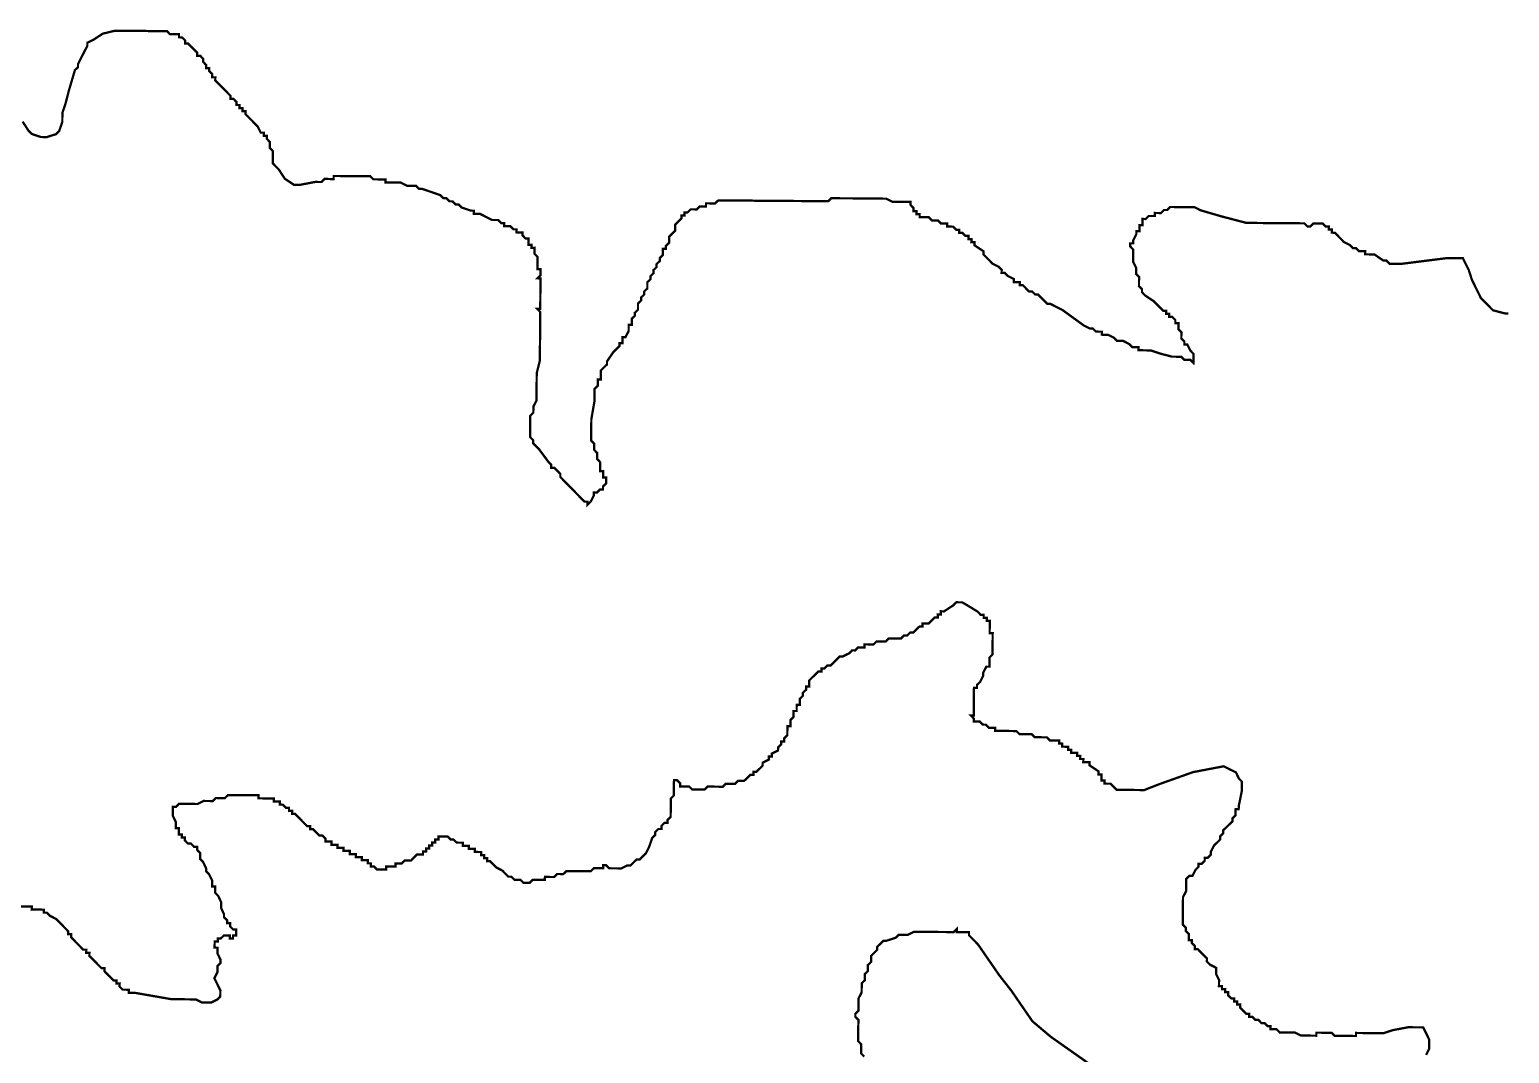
# Model space of a CAD drawing. Header units: metres. Extents: x 290190 to 339802, y 1811045 to 1991312.
# Drawn here: x 324631 to 326585, y 1829446 to 1830798 of the extents above; entities that cross this region are included whole.
import ezdxf

# ---------------------------------------------------------------- set-up
doc = ezdxf.new("R2010")
doc.units = ezdxf.units.M
doc.header["$MEASUREMENT"] = 0
doc.layers.add('HAZARDS LINE', color=1, linetype='Continuous')

msp = doc.modelspace()

# ---------------------------------------------------------------- linework, layer by layer
at = {"layer": 'HAZARDS LINE', "lineweight": 18}
for points in [[(324622.2, 1830676.1, 3.02, 3.02, 0), (324630.1, 1830663.9, 3.02, 3.02, 0), (324634.1, 1830659.9, 3.02, 3.02, 0), (324646.2, 1830655.8, 3.02, 3.02, 0), (324654.2, 1830655.7, 3.02, 3.02, 0), (324666.4, 1830659.6, 3.02, 3.02, 0), (324670.4, 1830663.6, 3.02, 3.02, 0), (324674.6, 1830675.7, 3.02, 3.02, 0), (324674.6, 1830679.7, 3.02, 3.02, 0), (324674.7, 1830687.8, 3.02, 3.02, 0), (324678.8, 1830699.8, 3.02, 3.02, 0), (324682.9, 1830715.9, 3.02, 3.02, 0), (324691.2, 1830744.1, 3.02, 3.02, 0), (324695.3, 1830748.1, 3.02, 3.02, 0), (324695.3, 1830752.1, 3.02, 3.02, 0), (324707.6, 1830776.2, 3.02, 3.02, 0), (324707.6, 1830780.3, 3.02, 3.02, 0), (324715.7, 1830784.2, 3.02, 3.02, 0), (324727.9, 1830792.2, 3.02, 3.02, 0), (324744, 1830796.1, 3.02, 3.02, 0), (324752.1, 1830796, 3.02, 3.02, 0), (324756.1, 1830796, 3.02, 3.02, 0), (324760.2, 1830796, 3.02, 3.02, 0), (324764.2, 1830795.9, 3.02, 3.02, 0), (324768.2, 1830795.9, 3.02, 3.02, 0), (324772.2, 1830795.9, 3.02, 3.02, 0), (324776.3, 1830795.8, 3.02, 3.02, 0), (324780.3, 1830795.8, 3.02, 3.02, 0), (324784.3, 1830795.8, 3.02, 3.02, 0), (324788.4, 1830795.7, 3.02, 3.02, 0), (324792.4, 1830795.7, 3.02, 3.02, 0), (324796.4, 1830795.7, 3.02, 3.02, 0), (324800.5, 1830795.6, 3.02, 3.02, 0), (324804.5, 1830795.6, 3.02, 3.02, 0), (324808.5, 1830795.6, 3.02, 3.02, 0), (324812.6, 1830795.6, 3.02, 3.02, 0), (324816.6, 1830791.5, 3.02, 3.02, 0), (324820.6, 1830791.5, 3.02, 3.02, 0), (324824.6, 1830791.4, 3.02, 3.02, 0), (324828.6, 1830791.4, 3.02, 3.02, 0), (324828.6, 1830787.4, 3.02, 3.02, 0), (324832.6, 1830787.3, 3.02, 3.02, 0), (324836.6, 1830783.3, 3.02, 3.02, 0), (324836.6, 1830779.2, 3.02, 3.02, 0), (324840.6, 1830779.2, 3.02, 3.02, 0), (324844.6, 1830775.1, 3.02, 3.02, 0), (324848.6, 1830771.1, 3.02, 3.02, 0), (324852.6, 1830767, 3.02, 3.02, 0), (324852.6, 1830763, 3.02, 3.02, 0), (324856.6, 1830763, 3.02, 3.02, 0), (324860.6, 1830758.9, 3.02, 3.02, 0), (324860.6, 1830754.9, 3.02, 3.02, 0), (324864.6, 1830750.8, 3.02, 3.02, 0), (324864.6, 1830746.8, 3.02, 3.02, 0), (324868.6, 1830746.7, 3.02, 3.02, 0), (324868.6, 1830742.7, 3.02, 3.02, 0), (324872.6, 1830738.6, 3.02, 3.02, 0), (324872.5, 1830734.6, 3.02, 3.02, 0), (324876.6, 1830734.6, 3.02, 3.02, 0), (324876.5, 1830730.5, 3.02, 3.02, 0), (324880.5, 1830726.5, 3.02, 3.02, 0), (324884.5, 1830722.4, 3.02, 3.02, 0), (324888.5, 1830718.4, 3.02, 3.02, 0), (324892.5, 1830714.3, 3.02, 3.02, 0), (324896.5, 1830710.2, 3.02, 3.02, 0), (324896.5, 1830706.2, 3.02, 3.02, 0), (324900.5, 1830706.2, 3.02, 3.02, 0), (324904.5, 1830702.1, 3.02, 3.02, 0), (324904.5, 1830698.1, 3.02, 3.02, 0), (324908.5, 1830698, 3.02, 3.02, 0), (324908.5, 1830694, 3.02, 3.02, 0), (324912.5, 1830694, 3.02, 3.02, 0), (324912.5, 1830689.9, 3.02, 3.02, 0), (324916.5, 1830689.9, 3.02, 3.02, 0), (324916.5, 1830685.9, 3.02, 3.02, 0), (324920.5, 1830681.8, 3.02, 3.02, 0), (324924.5, 1830677.8, 3.02, 3.02, 0), (324928.5, 1830673.7, 3.02, 3.02, 0), (324932.5, 1830669.6, 3.02, 3.02, 0), (324936.5, 1830661.5, 3.02, 3.02, 0), (324940.5, 1830661.5, 3.02, 3.02, 0), (324940.5, 1830657.5, 3.02, 3.02, 0), (324944.5, 1830657.4, 3.02, 3.02, 0), (324944.5, 1830653.4, 3.02, 3.02, 0), (324948.5, 1830649.3, 3.02, 3.02, 0), (324948.4, 1830645.3, 3.02, 3.02, 0), (324948.4, 1830641.3, 3.02, 3.02, 0), (324952.4, 1830637.2, 3.02, 3.02, 0), (324952.4, 1830633.2, 3.02, 3.02, 0), (324952.3, 1830629.2, 3.02, 3.02, 0), (324952.3, 1830625.1, 3.02, 3.02, 0), (324952.3, 1830621.1, 3.02, 3.02, 0), (324956.3, 1830617, 3.02, 3.02, 0), (324960.3, 1830613, 3.02, 3.02, 0), (324968.2, 1830600.8, 3.02, 3.02, 0), (324980.3, 1830592.7, 3.02, 3.02, 0), (324988.3, 1830592.6, 3.02, 3.02, 0), (325008.5, 1830596.5, 3.02, 3.02, 0), (325012.5, 1830596.4, 3.02, 3.02, 0), (325016.6, 1830596.4, 3.02, 3.02, 0), (325020.6, 1830600.4, 3.02, 3.02, 0), (325024.7, 1830600.4, 3.02, 3.02, 0), (325028.7, 1830600.3, 3.02, 3.02, 0), (325032.7, 1830600.3, 3.02, 3.02, 0), (325032.8, 1830604.3, 3.02, 3.02, 0), (325036.8, 1830604.3, 3.02, 3.02, 0), (325040.8, 1830604.3, 3.02, 3.02, 0), (325044.8, 1830604.2, 3.02, 3.02, 0), (325048.9, 1830604.2, 3.02, 3.02, 0), (325061, 1830604.1, 3.02, 3.02, 0), (325065, 1830604.1, 3.02, 3.02, 0), (325069, 1830604, 3.02, 3.02, 0), (325073.1, 1830604, 3.02, 3.02, 0), (325077.1, 1830604, 3.02, 3.02, 0), (325081.1, 1830604, 3.02, 3.02, 0), (325085.1, 1830599.9, 3.02, 3.02, 0), (325089.2, 1830599.9, 3.02, 3.02, 0), (325097.2, 1830599.8, 3.02, 3.02, 0), (325101.2, 1830599.8, 3.02, 3.02, 0), (325101.2, 1830595.7, 3.02, 3.02, 0), (325105.2, 1830595.7, 3.02, 3.02, 0), (325109.3, 1830595.7, 3.02, 3.02, 0), (325113.3, 1830595.6, 3.02, 3.02, 0), (325117.3, 1830595.6, 3.02, 3.02, 0), (325121.4, 1830595.6, 3.02, 3.02, 0), (325129.4, 1830591.5, 3.02, 3.02, 0), (325133.4, 1830591.4, 3.02, 3.02, 0), (325137.5, 1830591.4, 3.02, 3.02, 0), (325141.5, 1830591.4, 3.02, 3.02, 0), (325145.5, 1830587.3, 3.02, 3.02, 0), (325149.5, 1830587.3, 3.02, 3.02, 0), (325161.6, 1830583.2, 3.02, 3.02, 0), (325173.6, 1830579, 3.02, 3.02, 0), (325177.6, 1830575, 3.02, 3.02, 0), (325181.7, 1830574.9, 3.02, 3.02, 0), (325185.7, 1830570.9, 3.02, 3.02, 0), (325189.7, 1830570.8, 3.02, 3.02, 0), (325193.7, 1830566.8, 3.02, 3.02, 0), (325197.7, 1830566.7, 3.02, 3.02, 0), (325201.7, 1830562.7, 3.02, 3.02, 0), (325213.8, 1830558.6, 3.02, 3.02, 0), (325217.8, 1830558.5, 3.02, 3.02, 0), (325217.8, 1830554.5, 3.02, 3.02, 0), (325221.8, 1830554.5, 3.02, 3.02, 0), (325225.9, 1830554.4, 3.02, 3.02, 0), (325241.9, 1830546.2, 3.02, 3.02, 0), (325245.9, 1830546.2, 3.02, 3.02, 0), (325250, 1830546.2, 3.02, 3.02, 0), (325254, 1830542.1, 3.02, 3.02, 0), (325258, 1830542.1, 3.02, 3.02, 0), (325258, 1830538.1, 3.02, 3.02, 0), (325262, 1830538, 3.02, 3.02, 0), (325266, 1830538, 3.02, 3.02, 0), (325270, 1830533.9, 3.02, 3.02, 0), (325274.1, 1830533.9, 3.02, 3.02, 0), (325274, 1830529.9, 3.02, 3.02, 0), (325278.1, 1830529.8, 3.02, 3.02, 0), (325282.1, 1830529.8, 3.02, 3.02, 0), (325282.1, 1830525.8, 3.02, 3.02, 0), (325286.1, 1830521.7, 3.02, 3.02, 0), (325290.1, 1830521.7, 3.02, 3.02, 0), (325290.1, 1830517.6, 3.02, 3.02, 0), (325290, 1830513.6, 3.02, 3.02, 0), (325294.1, 1830513.6, 3.02, 3.02, 0), (325294, 1830509.5, 3.02, 3.02, 0), (325298.1, 1830509.5, 3.02, 3.02, 0), (325298, 1830505.5, 3.02, 3.02, 0), (325298, 1830501.5, 3.02, 3.02, 0), (325302, 1830497.4, 3.02, 3.02, 0), (325302, 1830493.4, 3.02, 3.02, 0), (325301.9, 1830489.3, 3.02, 3.02, 0), (325301.9, 1830485.3, 3.02, 3.02, 0), (325301.9, 1830481.3, 3.02, 3.02, 0), (325305.9, 1830481.2, 3.02, 3.02, 0), (325305.9, 1830477.2, 3.02, 3.02, 0), (325305.8, 1830473.2, 3.02, 3.02, 0), (325301.8, 1830469.2, 3.02, 3.02, 0), (325305.8, 1830469.1, 3.02, 3.02, 0), (325305.8, 1830465.1, 3.02, 3.02, 0), (325305.7, 1830461.1, 3.02, 3.02, 0), (325305.7, 1830457, 3.02, 3.02, 0), (325305.7, 1830453, 3.02, 3.02, 0), (325305.6, 1830449, 3.02, 3.02, 0), (325305.6, 1830445, 3.02, 3.02, 0), (325305.6, 1830440.9, 3.02, 3.02, 0), (325305.5, 1830436.9, 3.02, 3.02, 0), (325305.5, 1830432.9, 3.02, 3.02, 0), (325305.5, 1830428.8, 3.02, 3.02, 0), (325301.5, 1830428.9, 3.02, 3.02, 0), (325305.5, 1830424.8, 3.02, 3.02, 0), (325305.4, 1830420.8, 3.02, 3.02, 0), (325305.4, 1830416.7, 3.02, 3.02, 0), (325305.4, 1830412.7, 3.02, 3.02, 0), (325305.3, 1830404.6, 3.02, 3.02, 0), (325305.2, 1830392.5, 3.02, 3.02, 0), (325305.1, 1830380.4, 3.02, 3.02, 0), (325305, 1830368.4, 3.02, 3.02, 0), (325305, 1830364.3, 3.02, 3.02, 0), (325304.9, 1830360.3, 3.02, 3.02, 0), (325300.8, 1830344.2, 3.02, 3.02, 0), (325300.7, 1830332.1, 3.02, 3.02, 0), (325300.6, 1830320, 3.02, 3.02, 0), (325300.5, 1830307.9, 3.02, 3.02, 0), (325296.4, 1830299.9, 3.02, 3.02, 0), (325296.4, 1830295.9, 3.02, 3.02, 0), (325296.3, 1830291.8, 3.02, 3.02, 0), (325292.3, 1830287.8, 3.02, 3.02, 0), (325292.2, 1830283.8, 3.02, 3.02, 0), (325292.2, 1830279.8, 3.02, 3.02, 0), (325292.2, 1830275.7, 3.02, 3.02, 0), (325292.2, 1830271.7, 3.02, 3.02, 0), (325292.1, 1830263.6, 3.02, 3.02, 0), (325292.1, 1830259.6, 3.02, 3.02, 0), (325296.1, 1830255.5, 3.02, 3.02, 0), (325296, 1830251.5, 3.02, 3.02, 0), (325300, 1830247.4, 3.02, 3.02, 0), (325304, 1830243.4, 3.02, 3.02, 0), (325316, 1830227.2, 3.02, 3.02, 0), (325320, 1830223.1, 3.02, 3.02, 0), (325320, 1830219.1, 3.02, 3.02, 0), (325324, 1830219, 3.02, 3.02, 0), (325328, 1830215, 3.02, 3.02, 0), (325332, 1830210.9, 3.02, 3.02, 0), (325332, 1830206.9, 3.02, 3.02, 0), (325336, 1830202.8, 3.02, 3.02, 0), (325340, 1830198.8, 3.02, 3.02, 0), (325344, 1830194.7, 3.02, 3.02, 0), (325359.9, 1830178.4, 3.02, 3.02, 0), (325363.9, 1830174.4, 3.02, 3.02, 0), (325368, 1830174.3, 3.02, 3.02, 0), (325367.9, 1830170.3, 3.02, 3.02, 0), (325372, 1830174.3, 3.02, 3.02, 0), (325376.1, 1830182.3, 3.02, 3.02, 0), (325376.1, 1830186.4, 3.02, 3.02, 0), (325380.2, 1830186.3, 3.02, 3.02, 0), (325384.2, 1830190.3, 3.02, 3.02, 0), (325388.3, 1830190.3, 3.02, 3.02, 0), (325388.3, 1830194.3, 3.02, 3.02, 0), (325392.4, 1830198.3, 3.02, 3.02, 0), (325392.4, 1830202.4, 3.02, 3.02, 0), (325392.4, 1830206.4, 3.02, 3.02, 0), (325388.4, 1830206.4, 3.02, 3.02, 0), (325388.4, 1830210.5, 3.02, 3.02, 0), (325388.4, 1830214.5, 3.02, 3.02, 0), (325384.4, 1830214.5, 3.02, 3.02, 0), (325384.4, 1830218.6, 3.02, 3.02, 0), (325384.5, 1830222.6, 3.02, 3.02, 0), (325384.5, 1830226.6, 3.02, 3.02, 0), (325380.5, 1830230.7, 3.02, 3.02, 0), (325380.5, 1830234.7, 3.02, 3.02, 0), (325380.6, 1830238.7, 3.02, 3.02, 0), (325376.6, 1830242.8, 3.02, 3.02, 0), (325376.6, 1830250.9, 3.02, 3.02, 0), (325372.6, 1830254.9, 3.02, 3.02, 0), (325372.8, 1830271.1, 3.02, 3.02, 0), (325372.9, 1830283.2, 3.02, 3.02, 0), (325377.1, 1830307.3, 3.02, 3.02, 0), (325377.1, 1830311.3, 3.02, 3.02, 0), (325377.1, 1830315.4, 3.02, 3.02, 0), (325377.2, 1830323.4, 3.02, 3.02, 0), (325381.3, 1830327.4, 3.02, 3.02, 0), (325381.3, 1830331.5, 3.02, 3.02, 0), (325381.3, 1830335.5, 3.02, 3.02, 0), (325385.4, 1830335.5, 3.02, 3.02, 0), (325385.4, 1830339.5, 3.02, 3.02, 0), (325385.4, 1830343.5, 3.02, 3.02, 0), (325385.5, 1830347.6, 3.02, 3.02, 0), (325389.5, 1830351.6, 3.02, 3.02, 0), (325393.6, 1830355.6, 3.02, 3.02, 0), (325393.6, 1830359.6, 3.02, 3.02, 0), (325401.8, 1830371.6, 3.02, 3.02, 0), (325405.8, 1830375.6, 3.02, 3.02, 0), (325409.9, 1830379.6, 3.02, 3.02, 0), (325409.9, 1830383.7, 3.02, 3.02, 0), (325414, 1830383.6, 3.02, 3.02, 0), (325414, 1830387.7, 3.02, 3.02, 0), (325414, 1830391.7, 3.02, 3.02, 0), (325418.1, 1830391.7, 3.02, 3.02, 0), (325422.2, 1830399.7, 3.02, 3.02, 0), (325422.2, 1830403.7, 3.02, 3.02, 0), (325422.2, 1830407.7, 3.02, 3.02, 0), (325426.2, 1830407.7, 3.02, 3.02, 0), (325426.3, 1830411.7, 3.02, 3.02, 0), (325426.3, 1830415.8, 3.02, 3.02, 0), (325430.4, 1830419.8, 3.02, 3.02, 0), (325430.4, 1830423.8, 3.02, 3.02, 0), (325434.5, 1830427.8, 3.02, 3.02, 0), (325434.5, 1830431.8, 3.02, 3.02, 0), (325434.5, 1830435.9, 3.02, 3.02, 0), (325438.6, 1830439.9, 3.02, 3.02, 0), (325438.6, 1830443.9, 3.02, 3.02, 0), (325442.7, 1830447.9, 3.02, 3.02, 0), (325442.7, 1830451.9, 3.02, 3.02, 0), (325446.8, 1830455.9, 3.02, 3.02, 0), (325446.8, 1830460, 3.02, 3.02, 0), (325446.8, 1830464, 3.02, 3.02, 0), (325450.9, 1830468, 3.02, 3.02, 0), (325450.9, 1830472, 3.02, 3.02, 0), (325455, 1830476, 3.02, 3.02, 0), (325455, 1830480.1, 3.02, 3.02, 0), (325459.1, 1830484.1, 3.02, 3.02, 0), (325459.1, 1830488.1, 3.02, 3.02, 0), (325463.2, 1830492.1, 3.02, 3.02, 0), (325463.2, 1830496.1, 3.02, 3.02, 0), (325467.3, 1830500.1, 3.02, 3.02, 0), (325467.3, 1830504.2, 3.02, 3.02, 0), (325467.3, 1830508.2, 3.02, 3.02, 0), (325471.4, 1830508.2, 3.02, 3.02, 0), (325471.4, 1830512.2, 3.02, 3.02, 0), (325475.5, 1830516.2, 3.02, 3.02, 0), (325475.5, 1830520.2, 3.02, 3.02, 0), (325475.5, 1830524.2, 3.02, 3.02, 0), (325479.6, 1830528.2, 3.02, 3.02, 0), (325483.7, 1830532.2, 3.02, 3.02, 0), (325483.7, 1830536.3, 3.02, 3.02, 0), (325483.7, 1830540.3, 3.02, 3.02, 0), (325487.8, 1830544.3, 3.02, 3.02, 0), (325491.8, 1830548.3, 3.02, 3.02, 0), (325491.9, 1830552.3, 3.02, 3.02, 0), (325495.9, 1830552.3, 3.02, 3.02, 0), (325495.9, 1830556.3, 3.02, 3.02, 0), (325500, 1830556.3, 3.02, 3.02, 0), (325504, 1830560.3, 3.02, 3.02, 0), (325508.1, 1830560.3, 3.02, 3.02, 0), (325512.1, 1830560.2, 3.02, 3.02, 0), (325516.2, 1830564.2, 3.02, 3.02, 0), (325520.2, 1830564.2, 3.02, 3.02, 0), (325524.2, 1830564.2, 3.02, 3.02, 0), (325524.3, 1830568.2, 3.02, 3.02, 0), (325528.3, 1830568.2, 3.02, 3.02, 0), (325532.3, 1830568.1, 3.02, 3.02, 0), (325536.3, 1830568.1, 3.02, 3.02, 0), (325540.4, 1830572.1, 3.02, 3.02, 0), (325544.4, 1830572.1, 3.02, 3.02, 0), (325548.5, 1830572.1, 3.02, 3.02, 0), (325556.5, 1830572, 3.02, 3.02, 0), (325560.6, 1830572, 3.02, 3.02, 0), (325564.6, 1830571.9, 3.02, 3.02, 0), (325568.6, 1830571.9, 3.02, 3.02, 0), (325576.7, 1830571.8, 3.02, 3.02, 0), (325580.7, 1830571.8, 3.02, 3.02, 0), (325584.7, 1830571.8, 3.02, 3.02, 0), (325588.8, 1830571.7, 3.02, 3.02, 0), (325592.8, 1830571.7, 3.02, 3.02, 0), (325600.9, 1830571.6, 3.02, 3.02, 0), (325604.9, 1830571.6, 3.02, 3.02, 0), (325608.9, 1830571.6, 3.02, 3.02, 0), (325613, 1830571.5, 3.02, 3.02, 0), (325621, 1830571.5, 3.02, 3.02, 0), (325625.1, 1830571.5, 3.02, 3.02, 0), (325629.1, 1830571.4, 3.02, 3.02, 0), (325633.1, 1830571.4, 3.02, 3.02, 0), (325637.1, 1830571.4, 3.02, 3.02, 0), (325641.2, 1830571.3, 3.02, 3.02, 0), (325645.2, 1830571.3, 3.02, 3.02, 0), (325649.2, 1830571.3, 3.02, 3.02, 0), (325653.3, 1830571.2, 3.02, 3.02, 0), (325657.3, 1830571.2, 3.02, 3.02, 0), (325665.4, 1830571.1, 3.02, 3.02, 0), (325669.4, 1830571.1, 3.02, 3.02, 0), (325673.4, 1830571.1, 3.02, 3.02, 0), (325677.5, 1830571, 3.02, 3.02, 0), (325685.5, 1830571, 3.02, 3.02, 0), (325689.6, 1830575, 3.02, 3.02, 0), (325693.6, 1830574.9, 3.02, 3.02, 0), (325697.6, 1830574.9, 3.02, 3.02, 0), (325705.7, 1830574.8, 3.02, 3.02, 0), (325709.7, 1830574.8, 3.02, 3.02, 0), (325713.8, 1830574.8, 3.02, 3.02, 0), (325717.8, 1830574.8, 3.02, 3.02, 0), (325721.8, 1830574.7, 3.02, 3.02, 0), (325725.9, 1830574.7, 3.02, 3.02, 0), (325729.9, 1830574.7, 3.02, 3.02, 0), (325733.9, 1830574.6, 3.02, 3.02, 0), (325737.9, 1830574.6, 3.02, 3.02, 0), (325742, 1830574.6, 3.02, 3.02, 0), (325746, 1830574.5, 3.02, 3.02, 0), (325750, 1830574.5, 3.02, 3.02, 0), (325754.1, 1830574.5, 3.02, 3.02, 0), (325758.1, 1830574.4, 3.02, 3.02, 0), (325762.1, 1830574.4, 3.02, 3.02, 0), (325770.2, 1830570.3, 3.02, 3.02, 0), (325774.2, 1830570.3, 3.02, 3.02, 0), (325778.2, 1830570.2, 3.02, 3.02, 0), (325782.3, 1830570.2, 3.02, 3.02, 0), (325786.3, 1830570.2, 3.02, 3.02, 0), (325790.3, 1830570.1, 3.02, 3.02, 0), (325794.3, 1830570.1, 3.02, 3.02, 0), (325794.3, 1830566.1, 3.02, 3.02, 0), (325798.3, 1830562, 3.02, 3.02, 0), (325798.3, 1830558, 3.02, 3.02, 0), (325802.3, 1830558, 3.02, 3.02, 0), (325802.3, 1830553.9, 3.02, 3.02, 0), (325806.3, 1830553.9, 3.02, 3.02, 0), (325806.3, 1830549.9, 3.02, 3.02, 0), (325810.3, 1830549.8, 3.02, 3.02, 0), (325814.3, 1830549.8, 3.02, 3.02, 0), (325818.4, 1830549.8, 3.02, 3.02, 0), (325822.4, 1830545.7, 3.02, 3.02, 0), (325826.4, 1830545.7, 3.02, 3.02, 0), (325830.4, 1830545.6, 3.02, 3.02, 0), (325834.4, 1830541.6, 3.02, 3.02, 0), (325838.5, 1830541.5, 3.02, 3.02, 0), (325842.5, 1830541.5, 3.02, 3.02, 0), (325842.5, 1830537.5, 3.02, 3.02, 0), (325846.5, 1830537.5, 3.02, 3.02, 0), (325850.5, 1830537.4, 3.02, 3.02, 0), (325854.5, 1830533.4, 3.02, 3.02, 0), (325858.6, 1830533.3, 3.02, 3.02, 0), (325858.5, 1830529.3, 3.02, 3.02, 0), (325862.6, 1830529.3, 3.02, 3.02, 0), (325866.6, 1830525.2, 3.02, 3.02, 0), (325870.6, 1830525.2, 3.02, 3.02, 0), (325870.6, 1830521.1, 3.02, 3.02, 0), (325874.6, 1830521.1, 3.02, 3.02, 0), (325874.5, 1830517.1, 3.02, 3.02, 0), (325878.6, 1830517, 3.02, 3.02, 0), (325878.5, 1830513, 3.02, 3.02, 0), (325890.6, 1830504.9, 3.02, 3.02, 0), (325890.5, 1830500.8, 3.02, 3.02, 0), (325894.5, 1830496.8, 3.02, 3.02, 0), (325898.5, 1830492.7, 3.02, 3.02, 0), (325902.5, 1830488.6, 3.02, 3.02, 0), (325910.6, 1830484.5, 3.02, 3.02, 0), (325914.6, 1830480.5, 3.02, 3.02, 0), (325914.5, 1830476.4, 3.02, 3.02, 0), (325918.6, 1830476.4, 3.02, 3.02, 0), (325922.6, 1830472.3, 3.02, 3.02, 0), (325930.6, 1830468.3, 3.02, 3.02, 0), (325930.6, 1830464.2, 3.02, 3.02, 0), (325934.6, 1830464.2, 3.02, 3.02, 0), (325938.6, 1830464.2, 3.02, 3.02, 0), (325938.6, 1830460.1, 3.02, 3.02, 0), (325942.6, 1830460.1, 3.02, 3.02, 0), (325946.6, 1830456, 3.02, 3.02, 0), (325950.6, 1830452, 3.02, 3.02, 0), (325954.7, 1830451.9, 3.02, 3.02, 0), (325958.7, 1830447.9, 3.02, 3.02, 0), (325962.7, 1830447.8, 3.02, 3.02, 0), (325966.7, 1830443.8, 3.02, 3.02, 0), (325970.7, 1830439.7, 3.02, 3.02, 0), (325974.7, 1830435.7, 3.02, 3.02, 0), (325978.7, 1830435.6, 3.02, 3.02, 0), (325986.7, 1830431.5, 3.02, 3.02, 0), (325994.8, 1830427.4, 3.02, 3.02, 0), (326022.8, 1830407.1, 3.02, 3.02, 0), (326030.9, 1830403, 3.02, 3.02, 0), (326034.9, 1830402.9, 3.02, 3.02, 0), (326038.9, 1830398.9, 3.02, 3.02, 0), (326042.9, 1830398.8, 3.02, 3.02, 0), (326047, 1830398.8, 3.02, 3.02, 0), (326046.9, 1830394.8, 3.02, 3.02, 0), (326055, 1830394.7, 3.02, 3.02, 0), (326063, 1830390.6, 3.02, 3.02, 0), (326067, 1830386.5, 3.02, 3.02, 0), (326071, 1830386.5, 3.02, 3.02, 0), (326075.1, 1830386.5, 3.02, 3.02, 0), (326083.1, 1830382.4, 3.02, 3.02, 0), (326087.1, 1830378.3, 3.02, 3.02, 0), (326091.1, 1830378.3, 3.02, 3.02, 0), (326095.2, 1830378.3, 3.02, 3.02, 0), (326095.1, 1830374.2, 3.02, 3.02, 0), (326099.2, 1830374.2, 3.02, 3.02, 0), (326107.2, 1830374.1, 3.02, 3.02, 0), (326111.3, 1830374.1, 3.02, 3.02, 0), (326123.3, 1830370, 3.02, 3.02, 0), (326139.4, 1830365.8, 3.02, 3.02, 0), (326151.5, 1830365.7, 3.02, 3.02, 0), (326155.5, 1830361.7, 3.02, 3.02, 0), (326159.5, 1830361.6, 3.02, 3.02, 0), (326163.6, 1830361.6, 3.02, 3.02, 0), (326167.6, 1830357.5, 3.02, 3.02, 0), (326167.7, 1830369.6, 3.02, 3.02, 0), (326163.7, 1830373.7, 3.02, 3.02, 0), (326159.7, 1830381.8, 3.02, 3.02, 0), (326155.7, 1830381.8, 3.02, 3.02, 0), (326155.7, 1830385.9, 3.02, 3.02, 0), (326151.7, 1830389.9, 3.02, 3.02, 0), (326151.8, 1830398, 3.02, 3.02, 0), (326147.8, 1830402, 3.02, 3.02, 0), (326147.8, 1830410.1, 3.02, 3.02, 0), (326143.8, 1830410.1, 3.02, 3.02, 0), (326143.8, 1830414.2, 3.02, 3.02, 0), (326139.8, 1830418.2, 3.02, 3.02, 0), (326135.8, 1830418.3, 3.02, 3.02, 0), (326135.8, 1830422.3, 3.02, 3.02, 0), (326131.8, 1830422.3, 3.02, 3.02, 0), (326131.8, 1830426.4, 3.02, 3.02, 0), (326127.8, 1830426.4, 3.02, 3.02, 0), (326119.8, 1830434.5, 3.02, 3.02, 0), (326115.8, 1830438.6, 3.02, 3.02, 0), (326103.8, 1830446.7, 3.02, 3.02, 0), (326099.8, 1830450.8, 3.02, 3.02, 0), (326099.8, 1830454.8, 3.02, 3.02, 0), (326095.8, 1830458.9, 3.02, 3.02, 0), (326095.9, 1830471, 3.02, 3.02, 0), (326091.9, 1830475, 3.02, 3.02, 0), (326092, 1830483.1, 3.02, 3.02, 0), (326088, 1830491.2, 3.02, 3.02, 0), (326088.1, 1830507.3, 3.02, 3.02, 0), (326084.1, 1830511.4, 3.02, 3.02, 0), (326084.1, 1830515.4, 3.02, 3.02, 0), (326088.2, 1830515.4, 3.02, 3.02, 0), (326088.2, 1830519.4, 3.02, 3.02, 0), (326092.3, 1830527.5, 3.02, 3.02, 0), (326092.3, 1830531.5, 3.02, 3.02, 0), (326096.4, 1830531.5, 3.02, 3.02, 0), (326096.4, 1830539.5, 3.02, 3.02, 0), (326100.5, 1830539.5, 3.02, 3.02, 0), (326100.5, 1830547.6, 3.02, 3.02, 0), (326104.6, 1830547.5, 3.02, 3.02, 0), (326108.6, 1830551.5, 3.02, 3.02, 0), (326116.7, 1830551.5, 3.02, 3.02, 0), (326116.7, 1830555.5, 3.02, 3.02, 0), (326124.8, 1830555.4, 3.02, 3.02, 0), (326128.8, 1830559.4, 3.02, 3.02, 0), (326132.9, 1830559.4, 3.02, 3.02, 0), (326136.9, 1830563.4, 3.02, 3.02, 0), (326169.2, 1830563.1, 3.02, 3.02, 0), (326177.2, 1830559, 3.02, 3.02, 0), (326205.4, 1830550.8, 3.02, 3.02, 0), (326237.5, 1830542.4, 3.02, 3.02, 0), (326314.1, 1830541.8, 3.02, 3.02, 0), (326318.1, 1830537.8, 3.02, 3.02, 0), (326322.2, 1830537.7, 3.02, 3.02, 0), (326326.2, 1830541.7, 3.02, 3.02, 0), (326338.3, 1830541.6, 3.02, 3.02, 0), (326342.3, 1830537.6, 3.02, 3.02, 0), (326346.3, 1830537.6, 3.02, 3.02, 0), (326346.3, 1830533.5, 3.02, 3.02, 0), (326350.3, 1830533.5, 3.02, 3.02, 0), (326350.3, 1830529.5, 3.02, 3.02, 0), (326354.3, 1830529.4, 3.02, 3.02, 0), (326358.3, 1830525.4, 3.02, 3.02, 0), (326362.3, 1830521.3, 3.02, 3.02, 0), (326366.3, 1830517.2, 3.02, 3.02, 0), (326374.4, 1830513.1, 3.02, 3.02, 0), (326378.4, 1830509.1, 3.02, 3.02, 0), (326382.4, 1830509, 3.02, 3.02, 0), (326386.4, 1830505, 3.02, 3.02, 0), (326394.5, 1830504.9, 3.02, 3.02, 0), (326394.4, 1830500.9, 3.02, 3.02, 0), (326406.5, 1830500.8, 3.02, 3.02, 0), (326418.5, 1830492.6, 3.02, 3.02, 0), (326422.6, 1830492.6, 3.02, 3.02, 0), (326426.6, 1830488.5, 3.02, 3.02, 0), (326442.7, 1830488.4, 3.02, 3.02, 0), (326503.2, 1830496, 3.02, 3.02, 0), (326523.4, 1830495.8, 3.02, 3.02, 0), (326527.3, 1830487.7, 3.02, 3.02, 0), (326531.3, 1830479.7, 3.02, 3.02, 0), (326535.2, 1830467.5, 3.02, 3.02, 0), (326547.1, 1830443.2, 3.02, 3.02, 0), (326555.1, 1830435.1, 3.02, 3.02, 0), (326563.1, 1830427, 3.02, 3.02, 0), (326579.2, 1830422.8, 3.02, 3.02, 0), (326583.3, 1830422.8, 0, 0, 0)], [(326474.8, 1829444, 3.02, 3.02, 0), (326478.9, 1829452, 3.02, 3.02, 0), (326479, 1829464.1, 3.02, 3.02, 0), (326475, 1829472.2, 3.02, 3.02, 0), (326471, 1829480.3, 3.02, 3.02, 0), (326450.9, 1829480.4, 3.02, 3.02, 0), (326430.7, 1829476.6, 3.02, 3.02, 0), (326418.6, 1829472.6, 3.02, 3.02, 0), (326382.3, 1829472.9, 3.02, 3.02, 0), (326382.3, 1829468.9, 3.02, 3.02, 0), (326354.1, 1829469.1, 3.02, 3.02, 0), (326350.1, 1829473.2, 3.02, 3.02, 0), (326329.9, 1829473.3, 3.02, 3.02, 0), (326329.9, 1829469.3, 3.02, 3.02, 0), (326309.7, 1829469.5, 3.02, 3.02, 0), (326301.7, 1829473.5, 3.02, 3.02, 0), (326281.5, 1829473.7, 3.02, 3.02, 0), (326277.5, 1829477.8, 3.02, 3.02, 0), (326269.5, 1829477.8, 3.02, 3.02, 0), (326269.5, 1829481.9, 3.02, 3.02, 0), (326265.5, 1829481.9, 3.02, 3.02, 0), (326261.5, 1829486, 3.02, 3.02, 0), (326257.4, 1829486, 3.02, 3.02, 0), (326253.4, 1829490.1, 3.02, 3.02, 0), (326249.4, 1829490.1, 3.02, 3.02, 0), (326245.4, 1829494.2, 3.02, 3.02, 0), (326241.4, 1829494.2, 3.02, 3.02, 0), (326241.4, 1829498.2, 3.02, 3.02, 0), (326237.4, 1829498.2, 3.02, 3.02, 0), (326233.4, 1829502.3, 3.02, 3.02, 0), (326229.4, 1829506.4, 3.02, 3.02, 0), (326229.4, 1829510.4, 3.02, 3.02, 0), (326225.4, 1829510.4, 3.02, 3.02, 0), (326225.4, 1829514.5, 3.02, 3.02, 0), (326221.4, 1829514.5, 3.02, 3.02, 0), (326221.4, 1829518.5, 3.02, 3.02, 0), (326217.4, 1829518.6, 3.02, 3.02, 0), (326213.4, 1829522.6, 3.02, 3.02, 0), (326213.4, 1829526.7, 3.02, 3.02, 0), (326209.4, 1829526.7, 3.02, 3.02, 0), (326209.4, 1829530.7, 3.02, 3.02, 0), (326205.4, 1829530.8, 3.02, 3.02, 0), (326205.4, 1829534.8, 3.02, 3.02, 0), (326201.4, 1829534.8, 3.02, 3.02, 0), (326201.5, 1829542.9, 3.02, 3.02, 0), (326197.5, 1829551, 3.02, 3.02, 0), (326197.6, 1829559, 3.02, 3.02, 0), (326189.5, 1829563.1, 3.02, 3.02, 0), (326185.5, 1829567.2, 3.02, 3.02, 0), (326185.6, 1829571.2, 3.02, 3.02, 0), (326181.6, 1829575.3, 3.02, 3.02, 0), (326177.6, 1829579.3, 3.02, 3.02, 0), (326173.6, 1829583.4, 3.02, 3.02, 0), (326169.5, 1829583.4, 3.02, 3.02, 0), (326169.6, 1829587.5, 3.02, 3.02, 0), (326165.6, 1829591.5, 3.02, 3.02, 0), (326165.6, 1829595.6, 3.02, 3.02, 0), (326161.6, 1829595.6, 3.02, 3.02, 0), (326161.6, 1829603.7, 3.02, 3.02, 0), (326157.6, 1829607.7, 3.02, 3.02, 0), (326157.7, 1829611.8, 3.02, 3.02, 0), (326153.7, 1829615.8, 3.02, 3.02, 0), (326153.9, 1829652.1, 3.02, 3.02, 0), (326158, 1829660.1, 3.02, 3.02, 0), (326158.2, 1829676.3, 3.02, 3.02, 0), (326162.2, 1829680.3, 3.02, 3.02, 0), (326166.3, 1829680.2, 3.02, 3.02, 0), (326170.4, 1829688.3, 3.02, 3.02, 0), (326174.4, 1829692.3, 3.02, 3.02, 0), (326174.4, 1829696.3, 3.02, 3.02, 0), (326178.5, 1829696.3, 3.02, 3.02, 0), (326182.5, 1829700.3, 3.02, 3.02, 0), (326182.6, 1829704.3, 3.02, 3.02, 0), (326186.6, 1829704.3, 3.02, 3.02, 0), (326190.7, 1829708.3, 3.02, 3.02, 0), (326190.7, 1829712.3, 3.02, 3.02, 0), (326194.8, 1829720.3, 3.02, 3.02, 0), (326198.9, 1829724.3, 3.02, 3.02, 0), (326202.9, 1829728.3, 3.02, 3.02, 0), (326202.9, 1829732.4, 3.02, 3.02, 0), (326207, 1829736.4, 3.02, 3.02, 0), (326207, 1829740.4, 3.02, 3.02, 0), (326215.2, 1829748.4, 3.02, 3.02, 0), (326219.2, 1829752.4, 3.02, 3.02, 0), (326219.3, 1829756.4, 3.02, 3.02, 0), (326223.3, 1829760.4, 3.02, 3.02, 0), (326223.4, 1829768.5, 3.02, 3.02, 0), (326227.4, 1829768.4, 3.02, 3.02, 0), (326227.5, 1829772.5, 3.02, 3.02, 0), (326231.6, 1829792.6, 3.02, 3.02, 0), (326231.7, 1829804.7, 3.02, 3.02, 0), (326227.7, 1829808.8, 3.02, 3.02, 0), (326223.8, 1829816.9, 3.02, 3.02, 0), (326215.7, 1829820.9, 3.02, 3.02, 0), (326207.7, 1829825, 3.02, 3.02, 0), (326167.3, 1829817.3, 3.02, 3.02, 0), (326122.9, 1829801.5, 3.02, 3.02, 0), (326102.7, 1829793.6, 3.02, 3.02, 0), (326066.4, 1829793.9, 3.02, 3.02, 0), (326058.4, 1829802, 3.02, 3.02, 0), (326050.3, 1829802.1, 3.02, 3.02, 0), (326050.4, 1829806.1, 3.02, 3.02, 0), (326046.3, 1829806.2, 3.02, 3.02, 0), (326046.4, 1829814.2, 3.02, 3.02, 0), (326042.4, 1829814.2, 3.02, 3.02, 0), (326042.4, 1829818.3, 3.02, 3.02, 0), (326030.4, 1829826.4, 3.02, 3.02, 0), (326030.4, 1829830.5, 3.02, 3.02, 0), (326022.3, 1829830.5, 3.02, 3.02, 0), (326022.4, 1829834.6, 3.02, 3.02, 0), (326018.3, 1829834.6, 3.02, 3.02, 0), (326018.4, 1829838.6, 3.02, 3.02, 0), (326014.3, 1829838.7, 3.02, 3.02, 0), (326014.4, 1829842.7, 3.02, 3.02, 0), (326006.3, 1829842.8, 3.02, 3.02, 0), (326006.3, 1829846.8, 3.02, 3.02, 0), (326002.3, 1829846.8, 3.02, 3.02, 0), (326002.3, 1829850.8, 3.02, 3.02, 0), (325994.3, 1829850.9, 3.02, 3.02, 0), (325994.3, 1829854.9, 3.02, 3.02, 0), (325990.3, 1829855, 3.02, 3.02, 0), (325990.3, 1829859, 3.02, 3.02, 0), (325978.2, 1829859.1, 3.02, 3.02, 0), (325974.2, 1829863.2, 3.02, 3.02, 0), (325958.1, 1829863.3, 3.02, 3.02, 0), (325954.1, 1829867.4, 3.02, 3.02, 0), (325938, 1829867.5, 3.02, 3.02, 0), (325934, 1829871.5, 3.02, 3.02, 0), (325905.8, 1829871.8, 3.02, 3.02, 0), (325905.8, 1829875.8, 3.02, 3.02, 0), (325897.7, 1829875.9, 3.02, 3.02, 0), (325893.7, 1829879.9, 3.02, 3.02, 0), (325889.7, 1829880, 3.02, 3.02, 0), (325885.7, 1829884, 3.02, 3.02, 0), (325877.6, 1829884.1, 3.02, 3.02, 0), (325877.7, 1829888.1, 3.02, 3.02, 0), (325873.7, 1829892.2, 3.02, 3.02, 0), (325877.7, 1829892.1, 3.02, 3.02, 0), (325878, 1829928.4, 3.02, 3.02, 0), (325882, 1829928.4, 3.02, 3.02, 0), (325882, 1829932.4, 3.02, 3.02, 0), (325886.1, 1829936.4, 3.02, 3.02, 0), (325890.2, 1829944.5, 3.02, 3.02, 0), (325890.2, 1829948.5, 3.02, 3.02, 0), (325894.3, 1829956.5, 3.02, 3.02, 0), (325898.4, 1829956.5, 3.02, 3.02, 0), (325898.5, 1829968.6, 3.02, 3.02, 0), (325902.5, 1829972.6, 3.02, 3.02, 0), (325902.7, 1830000.8, 3.02, 3.02, 0), (325898.7, 1830000.8, 3.02, 3.02, 0), (325898.8, 1830017, 3.02, 3.02, 0), (325894.8, 1830017, 3.02, 3.02, 0), (325894.8, 1830021, 3.02, 3.02, 0), (325890.8, 1830021.1, 3.02, 3.02, 0), (325890.8, 1830025.1, 3.02, 3.02, 0), (325886.8, 1830025.1, 3.02, 3.02, 0), (325882.8, 1830029.2, 3.02, 3.02, 0), (325862.7, 1830041.4, 3.02, 3.02, 0), (325854.7, 1830041.5, 3.02, 3.02, 0), (325850.6, 1830037.5, 3.02, 3.02, 0), (325838.5, 1830029.5, 3.02, 3.02, 0), (325834.4, 1830029.6, 3.02, 3.02, 0), (325834.4, 1830025.5, 3.02, 3.02, 0), (325830.4, 1830025.6, 3.02, 3.02, 0), (325830.3, 1830021.5, 3.02, 3.02, 0), (325826.3, 1830021.6, 3.02, 3.02, 0), (325822.2, 1830017.6, 3.02, 3.02, 0), (325818.2, 1830013.6, 3.02, 3.02, 0), (325810.1, 1830013.6, 3.02, 3.02, 0), (325810.1, 1830009.6, 3.02, 3.02, 0), (325806.1, 1830009.6, 3.02, 3.02, 0), (325802, 1830005.6, 3.02, 3.02, 0), (325797.9, 1830001.6, 3.02, 3.02, 0), (325793.9, 1830001.7, 3.02, 3.02, 0), (325789.8, 1829997.7, 3.02, 3.02, 0), (325785.8, 1829997.7, 3.02, 3.02, 0), (325781.7, 1829993.7, 3.02, 3.02, 0), (325765.6, 1829993.8, 3.02, 3.02, 0), (325761.6, 1829989.8, 3.02, 3.02, 0), (325749.5, 1829989.9, 3.02, 3.02, 0), (325745.4, 1829985.9, 3.02, 3.02, 0), (325733.3, 1829986, 3.02, 3.02, 0), (325733.3, 1829982, 3.02, 3.02, 0), (325725.2, 1829982, 3.02, 3.02, 0), (325721.2, 1829978, 3.02, 3.02, 0), (325717.1, 1829978.1, 3.02, 3.02, 0), (325713.1, 1829974.1, 3.02, 3.02, 0), (325705, 1829970.1, 3.02, 3.02, 0), (325700.9, 1829970.1, 3.02, 3.02, 0), (325696.9, 1829966.1, 3.02, 3.02, 0), (325692.8, 1829962.1, 3.02, 3.02, 0), (325688.8, 1829958.1, 3.02, 3.02, 0), (325684.7, 1829958.2, 3.02, 3.02, 0), (325680.7, 1829954.2, 3.02, 3.02, 0), (325676.6, 1829954.2, 3.02, 3.02, 0), (325676.6, 1829950.2, 3.02, 3.02, 0), (325672.6, 1829950.2, 3.02, 3.02, 0), (325668.5, 1829946.2, 3.02, 3.02, 0), (325660.4, 1829938.2, 3.02, 3.02, 0), (325660.3, 1829930.1, 3.02, 3.02, 0), (325656.3, 1829930.2, 3.02, 3.02, 0), (325656.3, 1829926.1, 3.02, 3.02, 0), (325652.2, 1829922.1, 3.02, 3.02, 0), (325652.2, 1829918.1, 3.02, 3.02, 0), (325648.1, 1829914.1, 3.02, 3.02, 0), (325648, 1829906, 3.02, 3.02, 0), (325644, 1829906.1, 3.02, 3.02, 0), (325643.9, 1829898, 3.02, 3.02, 0), (325639.9, 1829898, 3.02, 3.02, 0), (325639.8, 1829890, 3.02, 3.02, 0), (325635.8, 1829886, 3.02, 3.02, 0), (325635.7, 1829877.9, 3.02, 3.02, 0), (325631.7, 1829878, 3.02, 3.02, 0), (325631.6, 1829865.9, 3.02, 3.02, 0), (325627.5, 1829861.9, 3.02, 3.02, 0), (325627.5, 1829857.8, 3.02, 3.02, 0), (325623.5, 1829857.9, 3.02, 3.02, 0), (325623.4, 1829853.8, 3.02, 3.02, 0), (325619.4, 1829849.8, 3.02, 3.02, 0), (325619.3, 1829845.8, 3.02, 3.02, 0), (325611.3, 1829841.8, 3.02, 3.02, 0), (325611.2, 1829837.8, 3.02, 3.02, 0), (325607.2, 1829837.8, 3.02, 3.02, 0), (325607.2, 1829833.8, 3.02, 3.02, 0), (325599.1, 1829829.8, 3.02, 3.02, 0), (325599, 1829825.8, 3.02, 3.02, 0), (325595, 1829821.8, 3.02, 3.02, 0), (325590.9, 1829817.8, 3.02, 3.02, 0), (325586.9, 1829817.8, 3.02, 3.02, 0), (325586.8, 1829813.8, 3.02, 3.02, 0), (325582.8, 1829813.8, 3.02, 3.02, 0), (325578.8, 1829809.8, 3.02, 3.02, 0), (325574.7, 1829805.8, 3.02, 3.02, 0), (325566.6, 1829805.9, 3.02, 3.02, 0), (325562.6, 1829801.9, 3.02, 3.02, 0), (325550.5, 1829802, 3.02, 3.02, 0), (325546.4, 1829798, 3.02, 3.02, 0), (325526.3, 1829798.2, 3.02, 3.02, 0), (325522.2, 1829794.2, 3.02, 3.02, 0), (325506.1, 1829794.3, 3.02, 3.02, 0), (325502.1, 1829798.3, 3.02, 3.02, 0), (325490, 1829798.4, 3.02, 3.02, 0), (325490, 1829802.5, 3.02, 3.02, 0), (325486, 1829806.5, 3.02, 3.02, 0), (325482, 1829806.6, 3.02, 3.02, 0), (325481.8, 1829786.4, 3.02, 3.02, 0), (325477.8, 1829782.4, 3.02, 3.02, 0), (325477.6, 1829758.2, 3.02, 3.02, 0), (325473.5, 1829754.2, 3.02, 3.02, 0), (325473.5, 1829750.2, 3.02, 3.02, 0), (325469.4, 1829750.2, 3.02, 3.02, 0), (325465.4, 1829746.2, 3.02, 3.02, 0), (325465.4, 1829742.2, 3.02, 3.02, 0), (325461.3, 1829742.2, 3.02, 3.02, 0), (325457.3, 1829738.2, 3.02, 3.02, 0), (325457.2, 1829734.2, 3.02, 3.02, 0), (325453.2, 1829730.2, 3.02, 3.02, 0), (325449, 1829718.1, 3.02, 3.02, 0), (325444.9, 1829710.1, 3.02, 3.02, 0), (325436.8, 1829702.1, 3.02, 3.02, 0), (325432.8, 1829702.1, 3.02, 3.02, 0), (325428.7, 1829698.1, 3.02, 3.02, 0), (325424.7, 1829694.1, 3.02, 3.02, 0), (325420.6, 1829694.2, 3.02, 3.02, 0), (325412.5, 1829690.2, 3.02, 3.02, 0), (325396.4, 1829690.3, 3.02, 3.02, 0), (325392.4, 1829694.4, 3.02, 3.02, 0), (325388.4, 1829694.4, 3.02, 3.02, 0), (325388.4, 1829690.4, 3.02, 3.02, 0), (325376.3, 1829690.5, 3.02, 3.02, 0), (325372.2, 1829686.5, 3.02, 3.02, 0), (325340, 1829686.7, 3.02, 3.02, 0), (325335.9, 1829682.7, 3.02, 3.02, 0), (325327.8, 1829682.8, 3.02, 3.02, 0), (325323.8, 1829678.8, 3.02, 3.02, 0), (325311.7, 1829678.9, 3.02, 3.02, 0), (325311.6, 1829674.9, 3.02, 3.02, 0), (325295.5, 1829675, 3.02, 3.02, 0), (325291.5, 1829671, 3.02, 3.02, 0), (325283.4, 1829671, 3.02, 3.02, 0), (325279.4, 1829675.1, 3.02, 3.02, 0), (325271.3, 1829675.2, 3.02, 3.02, 0), (325267.3, 1829679.2, 3.02, 3.02, 0), (325263.3, 1829679.3, 3.02, 3.02, 0), (325259.3, 1829683.3, 3.02, 3.02, 0), (325255.3, 1829687.4, 3.02, 3.02, 0), (325247.3, 1829691.5, 3.02, 3.02, 0), (325243.3, 1829695.6, 3.02, 3.02, 0), (325239.3, 1829699.6, 3.02, 3.02, 0), (325235.2, 1829699.7, 3.02, 3.02, 0), (325235.3, 1829703.7, 3.02, 3.02, 0), (325231.3, 1829703.7, 3.02, 3.02, 0), (325231.3, 1829707.7, 3.02, 3.02, 0), (325227.3, 1829707.8, 3.02, 3.02, 0), (325227.3, 1829711.8, 3.02, 3.02, 0), (325219.2, 1829711.9, 3.02, 3.02, 0), (325219.3, 1829715.9, 3.02, 3.02, 0), (325211.2, 1829716, 3.02, 3.02, 0), (325211.2, 1829720, 3.02, 3.02, 0), (325203.2, 1829720.1, 3.02, 3.02, 0), (325203.2, 1829724.1, 3.02, 3.02, 0), (325195.1, 1829724.2, 3.02, 3.02, 0), (325191.1, 1829728.2, 3.02, 3.02, 0), (325187.1, 1829728.3, 3.02, 3.02, 0), (325183.1, 1829732.3, 3.02, 3.02, 0), (325171, 1829732.4, 3.02, 3.02, 0), (325171, 1829728.4, 3.02, 3.02, 0), (325166.9, 1829728.4, 3.02, 3.02, 0), (325166.9, 1829724.4, 3.02, 3.02, 0), (325162.9, 1829724.4, 3.02, 3.02, 0), (325162.9, 1829720.4, 3.02, 3.02, 0), (325158.8, 1829720.4, 3.02, 3.02, 0), (325158.8, 1829716.4, 3.02, 3.02, 0), (325154.8, 1829716.4, 3.02, 3.02, 0), (325154.7, 1829712.4, 3.02, 3.02, 0), (325150.7, 1829712.4, 3.02, 3.02, 0), (325150.7, 1829708.4, 3.02, 3.02, 0), (325142.6, 1829708.4, 3.02, 3.02, 0), (325138.5, 1829704.4, 3.02, 3.02, 0), (325134.5, 1829700.4, 3.02, 3.02, 0), (325126.4, 1829700.5, 3.02, 3.02, 0), (325122.4, 1829696.5, 3.02, 3.02, 0), (325114.3, 1829696.6, 3.02, 3.02, 0), (325114.3, 1829692.5, 3.02, 3.02, 0), (325102.2, 1829692.6, 3.02, 3.02, 0), (325102.1, 1829688.6, 3.02, 3.02, 0), (325090, 1829688.7, 3.02, 3.02, 0), (325086, 1829692.8, 3.02, 3.02, 0), (325082, 1829692.8, 3.02, 3.02, 0), (325082, 1829696.8, 3.02, 3.02, 0), (325078, 1829696.9, 3.02, 3.02, 0), (325078, 1829700.9, 3.02, 3.02, 0), (325070, 1829701, 3.02, 3.02, 0), (325070, 1829705, 3.02, 3.02, 0), (325062, 1829705, 3.02, 3.02, 0), (325062, 1829709.1, 3.02, 3.02, 0), (325053.9, 1829709.1, 3.02, 3.02, 0), (325054, 1829713.2, 3.02, 3.02, 0), (325045.9, 1829713.2, 3.02, 3.02, 0), (325045.9, 1829717.3, 3.02, 3.02, 0), (325037.9, 1829717.3, 3.02, 3.02, 0), (325037.9, 1829721.4, 3.02, 3.02, 0), (325029.8, 1829721.4, 3.02, 3.02, 0), (325029.9, 1829725.5, 3.02, 3.02, 0), (325021.8, 1829725.5, 3.02, 3.02, 0), (325021.8, 1829729.6, 3.02, 3.02, 0), (325017.8, 1829733.6, 3.02, 3.02, 0), (325013.8, 1829733.6, 3.02, 3.02, 0), (325009.8, 1829737.7, 3.02, 3.02, 0), (325005.8, 1829741.8, 3.02, 3.02, 0), (325001.8, 1829741.8, 3.02, 3.02, 0), (325001.8, 1829745.8, 3.02, 3.02, 0), (324997.8, 1829745.9, 3.02, 3.02, 0), (324993.8, 1829749.9, 3.02, 3.02, 0), (324985.8, 1829758.1, 3.02, 3.02, 0), (324981.8, 1829762.1, 3.02, 3.02, 0), (324977.8, 1829762.2, 3.02, 3.02, 0), (324977.8, 1829766.2, 3.02, 3.02, 0), (324973.8, 1829766.2, 3.02, 3.02, 0), (324973.8, 1829770.2, 3.02, 3.02, 0), (324969.8, 1829770.3, 3.02, 3.02, 0), (324965.8, 1829774.3, 3.02, 3.02, 0), (324961.7, 1829774.4, 3.02, 3.02, 0), (324961.8, 1829778.4, 3.02, 3.02, 0), (324953.7, 1829778.5, 3.02, 3.02, 0), (324953.7, 1829782.5, 3.02, 3.02, 0), (324933.6, 1829782.7, 3.02, 3.02, 0), (324933.6, 1829786.7, 3.02, 3.02, 0), (324893.3, 1829787, 3.02, 3.02, 0), (324889.2, 1829783, 3.02, 3.02, 0), (324877.1, 1829783.1, 3.02, 3.02, 0), (324873.1, 1829779.1, 3.02, 3.02, 0), (324861, 1829779.2, 3.02, 3.02, 0), (324852.9, 1829775.2, 3.02, 3.02, 0), (324828.7, 1829775.4, 3.02, 3.02, 0), (324824.7, 1829771.4, 3.02, 3.02, 0), (324820.6, 1829771.5, 3.02, 3.02, 0), (324820.5, 1829759.4, 3.02, 3.02, 0), (324824.5, 1829751.3, 3.02, 3.02, 0), (324824.4, 1829743.2, 3.02, 3.02, 0), (324828.5, 1829743.2, 3.02, 3.02, 0), (324828.4, 1829735.1, 3.02, 3.02, 0), (324832.4, 1829735.1, 3.02, 3.02, 0), (324832.4, 1829731, 3.02, 3.02, 0), (324836.4, 1829731, 3.02, 3.02, 0), (324836.4, 1829727, 3.02, 3.02, 0), (324840.4, 1829722.9, 3.02, 3.02, 0), (324844.4, 1829722.9, 3.02, 3.02, 0), (324848.4, 1829718.8, 3.02, 3.02, 0), (324852.5, 1829718.8, 3.02, 3.02, 0), (324852.4, 1829714.8, 3.02, 3.02, 0), (324856.4, 1829710.7, 3.02, 3.02, 0), (324856.4, 1829702.6, 3.02, 3.02, 0), (324860.4, 1829698.6, 3.02, 3.02, 0), (324864.3, 1829690.5, 3.02, 3.02, 0), (324864.3, 1829686.4, 3.02, 3.02, 0), (324868.3, 1829682.4, 3.02, 3.02, 0), (324872.3, 1829674.3, 3.02, 3.02, 0), (324872.2, 1829666.2, 3.02, 3.02, 0), (324876.2, 1829666.2, 3.02, 3.02, 0), (324876.2, 1829658.1, 3.02, 3.02, 0), (324880.2, 1829654.1, 3.02, 3.02, 0), (324884.1, 1829646, 3.02, 3.02, 0), (324884.1, 1829637.9, 3.02, 3.02, 0), (324888, 1829629.8, 3.02, 3.02, 0), (324888, 1829625.8, 3.02, 3.02, 0), (324892, 1829621.7, 3.02, 3.02, 0), (324892, 1829617.7, 3.02, 3.02, 0), (324896, 1829617.7, 3.02, 3.02, 0), (324896, 1829613.6, 3.02, 3.02, 0), (324900, 1829609.6, 3.02, 3.02, 0), (324904, 1829609.5, 3.02, 3.02, 0), (324903.9, 1829601.5, 3.02, 3.02, 0), (324899.9, 1829601.5, 3.02, 3.02, 0), (324899.9, 1829597.5, 3.02, 3.02, 0), (324895.8, 1829597.5, 3.02, 3.02, 0), (324895.9, 1829601.5, 3.02, 3.02, 0), (324887.8, 1829601.6, 3.02, 3.02, 0), (324883.7, 1829597.6, 3.02, 3.02, 0), (324879.7, 1829597.6, 3.02, 3.02, 0), (324879.7, 1829593.6, 3.02, 3.02, 0), (324875.7, 1829593.6, 3.02, 3.02, 0), (324875.6, 1829585.6, 3.02, 3.02, 0), (324879.6, 1829585.5, 3.02, 3.02, 0), (324879.6, 1829577.5, 3.02, 3.02, 0), (324883.5, 1829569.4, 3.02, 3.02, 0), (324883.5, 1829565.3, 3.02, 3.02, 0), (324879.4, 1829561.3, 3.02, 3.02, 0), (324879.4, 1829553.3, 3.02, 3.02, 0), (324875.3, 1829545.2, 3.02, 3.02, 0), (324879.2, 1829537.2, 3.02, 3.02, 0), (324883.2, 1829529.1, 3.02, 3.02, 0), (324883.1, 1829521, 3.02, 3.02, 0), (324879.1, 1829517, 3.02, 3.02, 0), (324871, 1829513, 3.02, 3.02, 0), (324858.9, 1829513.1, 3.02, 3.02, 0), (324850.9, 1829517.2, 3.02, 3.02, 0), (324818.6, 1829517.5, 3.02, 3.02, 0), (324770.3, 1829525.9, 3.02, 3.02, 0), (324762.3, 1829526, 3.02, 3.02, 0), (324762.3, 1829530, 3.02, 3.02, 0), (324754.2, 1829530.1, 3.02, 3.02, 0), (324750.2, 1829534.1, 3.02, 3.02, 0), (324750.3, 1829538.2, 3.02, 3.02, 0), (324746.2, 1829538.2, 3.02, 3.02, 0), (324746.3, 1829542.2, 3.02, 3.02, 0), (324742.2, 1829542.3, 3.02, 3.02, 0), (324734.2, 1829550.4, 3.02, 3.02, 0), (324730.2, 1829554.5, 3.02, 3.02, 0), (324730.3, 1829558.5, 3.02, 3.02, 0), (324726.2, 1829558.5, 3.02, 3.02, 0), (324722.2, 1829562.6, 3.02, 3.02, 0), (324714.2, 1829570.7, 3.02, 3.02, 0), (324710.2, 1829574.8, 3.02, 3.02, 0), (324710.3, 1829578.8, 3.02, 3.02, 0), (324706.2, 1829578.8, 3.02, 3.02, 0), (324706.3, 1829582.9, 3.02, 3.02, 0), (324702.2, 1829582.9, 3.02, 3.02, 0), (324694.2, 1829591, 3.02, 3.02, 0), (324690.2, 1829595.1, 3.02, 3.02, 0), (324686.2, 1829599.1, 3.02, 3.02, 0), (324686.3, 1829603.2, 3.02, 3.02, 0), (324682.2, 1829603.2, 3.02, 3.02, 0), (324682.3, 1829607.2, 3.02, 3.02, 0), (324674.3, 1829615.4, 3.02, 3.02, 0), (324670.3, 1829619.4, 3.02, 3.02, 0), (324666.3, 1829623.5, 3.02, 3.02, 0), (324658.2, 1829627.6, 3.02, 3.02, 0), (324654.2, 1829631.7, 3.02, 3.02, 0), (324650.2, 1829631.7, 3.02, 3.02, 0), (324650.3, 1829635.7, 3.02, 3.02, 0), (324634.1, 1829635.8, 3.02, 3.02, 0), (324634.2, 1829639.9, 3.02, 3.02, 0), (324618, 1829640, 3.02, 3.02, 0)], [(325733.1, 1829441.7, 3.02, 3.02, 0), (325729.1, 1829445.8, 3.02, 3.02, 0), (325729.1, 1829449.8, 3.02, 3.02, 0), (325729.1, 1829453.9, 3.02, 3.02, 0), (325729.2, 1829457.9, 3.02, 3.02, 0), (325725.2, 1829462, 3.02, 3.02, 0), (325725.2, 1829466, 3.02, 3.02, 0), (325725.2, 1829470, 3.02, 3.02, 0), (325725.3, 1829474.1, 3.02, 3.02, 0), (325725.3, 1829478.1, 3.02, 3.02, 0), (325725.3, 1829482.1, 3.02, 3.02, 0), (325725.4, 1829486.1, 3.02, 3.02, 0), (325725.4, 1829490.2, 3.02, 3.02, 0), (325721.4, 1829494.2, 3.02, 3.02, 0), (325721.4, 1829498.3, 3.02, 3.02, 0), (325725.5, 1829502.3, 3.02, 3.02, 0), (325725.5, 1829506.3, 3.02, 3.02, 0), (325725.6, 1829514.4, 3.02, 3.02, 0), (325725.6, 1829518.4, 3.02, 3.02, 0), (325729.7, 1829526.4, 3.02, 3.02, 0), (325729.8, 1829534.5, 3.02, 3.02, 0), (325729.8, 1829538.5, 3.02, 3.02, 0), (325733.9, 1829542.5, 3.02, 3.02, 0), (325733.9, 1829550.6, 3.02, 3.02, 0), (325738, 1829554.6, 3.02, 3.02, 0), (325738, 1829558.6, 3.02, 3.02, 0), (325738, 1829562.6, 3.02, 3.02, 0), (325742.1, 1829566.6, 3.02, 3.02, 0), (325742.1, 1829570.7, 3.02, 3.02, 0), (325742.2, 1829574.7, 3.02, 3.02, 0), (325746.2, 1829578.7, 3.02, 3.02, 0), (325750.3, 1829582.7, 3.02, 3.02, 0), (325750.3, 1829586.7, 3.02, 3.02, 0), (325754.4, 1829590.7, 3.02, 3.02, 0), (325758.5, 1829594.7, 3.02, 3.02, 0), (325762.5, 1829594.7, 3.02, 3.02, 0), (325774.6, 1829598.6, 3.02, 3.02, 0), (325778.7, 1829602.6, 3.02, 3.02, 0), (325786.7, 1829602.6, 3.02, 3.02, 0), (325790.8, 1829602.6, 3.02, 3.02, 0), (325798.9, 1829606.5, 3.02, 3.02, 0), (325806.9, 1829606.5, 3.02, 3.02, 0), (325810.9, 1829606.4, 3.02, 3.02, 0), (325819, 1829606.4, 3.02, 3.02, 0), (325823, 1829606.3, 3.02, 3.02, 0), (325835.1, 1829606.2, 3.02, 3.02, 0), (325839.2, 1829606.2, 3.02, 3.02, 0), (325847.2, 1829606.1, 3.02, 3.02, 0), (325851.3, 1829606.1, 3.02, 3.02, 0), (325855.3, 1829610.1, 3.02, 3.02, 0), (325855.3, 1829606.1, 3.02, 3.02, 0), (325859.3, 1829606, 3.02, 3.02, 0), (325863.3, 1829606, 3.02, 3.02, 0), (325871.4, 1829605.9, 3.02, 3.02, 0), (325871.4, 1829601.9, 3.02, 3.02, 0), (325879.4, 1829593.8, 3.02, 3.02, 0), (325883.4, 1829589.7, 3.02, 3.02, 0), (325911.3, 1829549.2, 3.02, 3.02, 0), (325927.2, 1829528.9, 3.02, 3.02, 0), (325955.1, 1829488.4, 3.02, 3.02, 0), (325979.2, 1829468, 3.02, 3.02, 0), (326031.3, 1829431.3, 3.02, 3.02, 0)]]:
    msp.add_lwpolyline(points, format="xyseb", dxfattribs=at)

doc.saveas('drawing.dxf')
